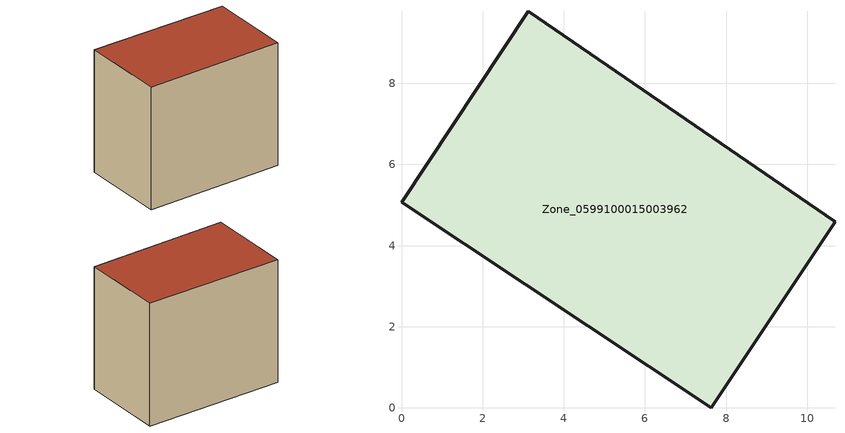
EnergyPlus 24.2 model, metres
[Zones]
Zone_0599100015003962
 floor ground (C_G): 0,5.07 3.13,9.78 10.68,4.59 7.63,0 z0.6
 wall outside (C_F): 3.13,9.78 0,5.07 7.63,0 10.68,4.59 3.13,9.78 z0.6:8.82
 roof outside (C_R): 7.63,0 10.68,4.59 3.13,9.78 0,5.07 z8.82
[BUILDING]
Pand.0599100015003962: North Axis=0; Terrain=City; Loads Convergence Tolerance Value=0.04; Temperature Convergence Tolerance Value=0.4; Solar Distribution=FullExterior; Maximum Number of Warmup Days=25; Minimum Number of Warmup Days=1
[Site:Location]
Rotterdam.The.Hague.AP_ZH_NLD Design_Conditions: Latitude=51.96; Longitude=4.45; Time Zone=1; Elevation=-4.5
[SITE:GROUNDTEMPERATURE:BUILDINGSURFACE]
18, 18, 18, 18, 18, 18, 18, 18, 18, 18, 18, 18
[MATERIAL] Thermal Absorptance=0.9; Solar Absorptance=0.7; Visible Absorptance=0.7
Name | Roughness | Thickness | Conductivity | Density | Specific Heat
G.TI.1975-1991 | MediumSmooth | 0.15 | 0.288461 | 540 | 1210
F.TI.1975-1991 | Rough | 0.3 | 0.230769 | 1920 | 840
R.TI.1975-1991 | MediumRough | 0.2 | 0.153846 | 1500 | 1000
[CONSTRUCTION]
C_G: G.TI.1975-1991
C_F: F.TI.1975-1991
C_R: R.TI.1975-1991
[ZONE]
Zone_0599100015003962: Type=1; Multiplier=1; Ceiling Height=Autocalculate; Volume=Autocalculate; Floor Area=autocalculate; Part of Total Floor Area=Yes
[ZONEINFILTRATION:DESIGNFLOWRATE]
Infil_Zone_0599100015003962: Zone or ZoneList or Space or SpaceList=Zone_0599100015003962; Schedule=AlwaysOn; Design Flow Rate Calculation Method=Flow/Area; Flow Rate per Floor Area=0.003; Constant Term Coefficient=1; Temperature Term Coefficient=0; Velocity Term Coefficient=0; Velocity Squared Term Coefficient=0
[HVACTEMPLATE:ZONE:IDEALLOADSAIRSYSTEM]
Zone_0599100015003962: Maximum Heating Supply Air Temperature=50; Minimum Cooling Supply Air Temperature=13; Maximum Heating Supply Air Humidity Ratio=0.0156; Minimum Cooling Supply Air Humidity Ratio=0.0077; Heating Limit=NoLimit; Cooling Limit=NoLimit; Dehumidification Control Type=ConstantSensibleHeatRatio; Cooling Sensible Heat Ratio=0.7; Dehumidification Setpoint=60; Humidification Control Type=None; Humidification Setpoint=30; Outdoor Air Method=None; Outdoor Air Flow Rate per Person=0.00944; Outdoor Air Flow Rate per Zone Floor Area=0; Outdoor Air Flow Rate per Zone=0; Demand Controlled Ventilation Type=None; Outdoor Air Economizer Type=NoEconomizer; Heat Recovery Type=None; Sensible Heat Recovery Effectiveness=0.7; Latent Heat Recovery Effectiveness=0.65
[ZONECONTROL:THERMOSTAT]
ThermostatControl_Zone_0599100015003962: Zone or ZoneList=Zone_0599100015003962; Control Type Schedule=DualSetpointControlType; Control 1=Thermostat_Zone_0599100015003962; Temperature Difference Between Cutout And Setpoint=0
[THERMOSTATSETPOINT:DUALSETPOINT]
Thermostat_Zone_0599100015003962: Heating Setpoint Temperature Schedule=HeatingSetpoint_Zone_0599100015003962; Cooling Setpoint Temperature Schedule=CoolingSetpoint_Zone_0599100015003962
[SCHEDULE:COMPACT]
HeatingSetpoint_Zone_0599100015003962: Through: 12/31, For: AllDays, Until: 24:00, 21
CoolingSetpoint_Zone_0599100015003962: Through: 12/31, For: AllDays, Until: 24:00, 24
DualSetpointControlType: Through: 12/31, For: AllDays, Until: 24:00, 4
AlwaysOn: Through: 12/31, For: AllDays, Until: 24:00, 1
